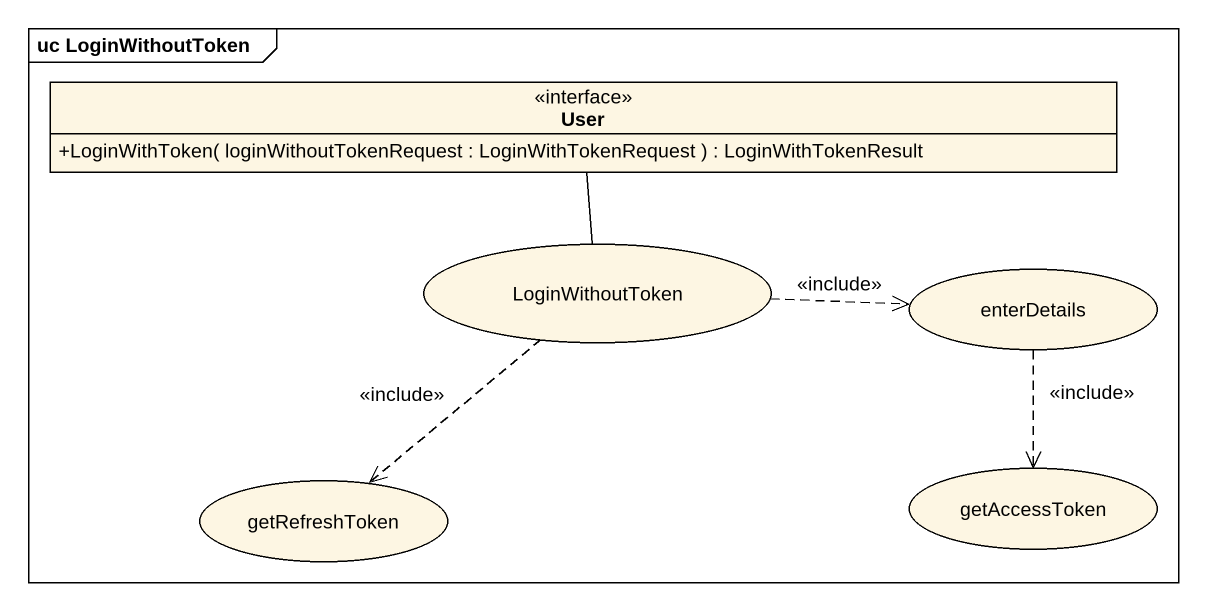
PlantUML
@startuml
mainframe uc LoginWithoutToken
allowmixing
hide circle
hide empty members
skinparam classAttributeIconSize 0
interface User {
  +LoginWithToken( loginWithoutTokenRequest : LoginWithTokenRequest ) : LoginWithTokenResult
}
usecase LoginWithoutToken
usecase enterDetails
usecase getRefreshToken
usecase getAccessToken
LoginWithoutToken -up- User
LoginWithoutToken .right.> enterDetails : <<include>>
LoginWithoutToken ..> getRefreshToken : <<include>>
enterDetails ..> getAccessToken : <<include>>
@enduml
